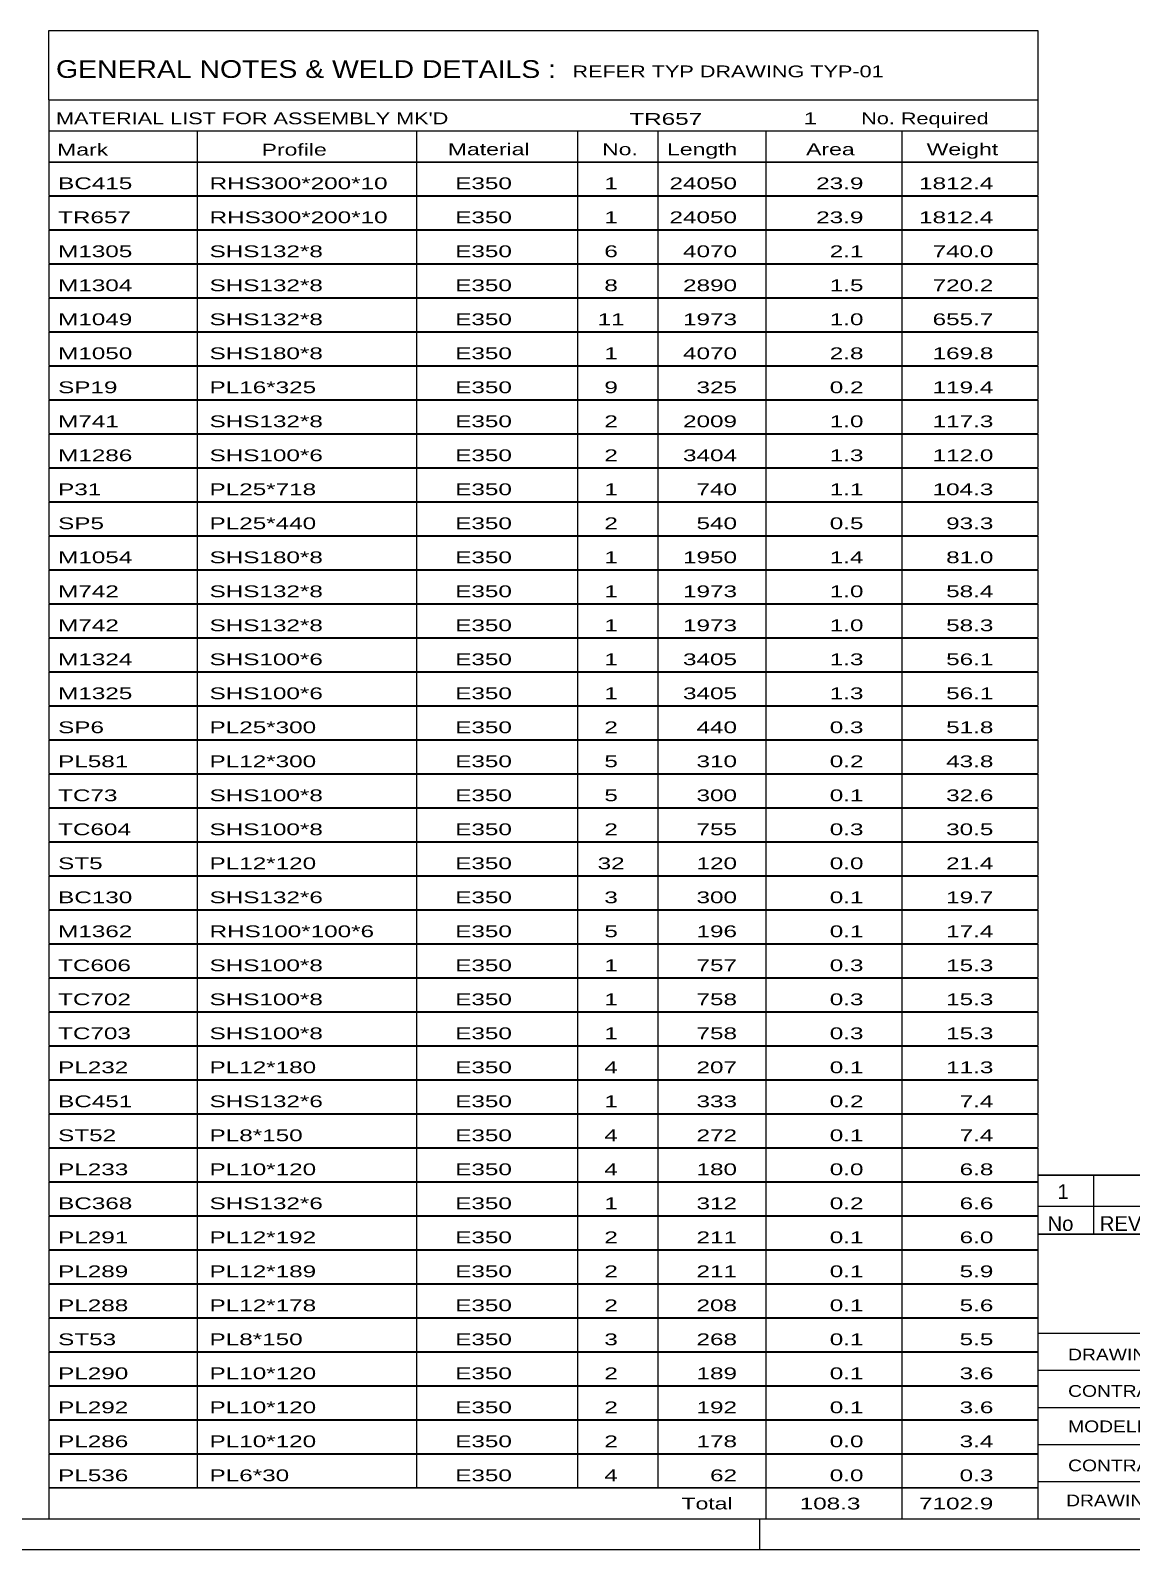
# Model space of a CAD drawing. Header units: millimetres. Extents: x -174 to 1015, y -641 to 200.
# Drawn here: x 687.4 to 865.5, y -640.9 to -395.1 of the extents above; entities that cross this region are included whole.
import ezdxf

# ---------------------------------------------------------------- set-up
doc = ezdxf.new("R2010")
doc.units = ezdxf.units.MM
doc.styles.add('Arial Narrow', font='ARIALN.TTF', dxfattribs={"height": 0.2})

# ---------------------------------------------------------------- blocks, each defined once
blk = doc.blocks.new('Unknown-814735029-1163')
at = {"color": 5, "linetype": 'Continuous'}
for p, q in [((-168.61, -635.88), (1010.39, -635.88)), ((805.39, -640.88), (805.39, -635.88)), ((-173.61, -640.88), (1015.39, -640.88))]:
    blk.add_line(p, q, dxfattribs=at)
blk = doc.blocks.new('Unknown-814735029-30875')
at = {"color": 7, "linetype": 'Continuous'}
for p, q in [((850.39, -589.83), (850.39, -635.88)), ((850.39, -589.83), (1010.39, -589.83)), ((1010.39, -589.88), (1010.39, -635.88)), ((850.39, -605.88), (1010.39, -605.88)), ((890.53, -605.88), (890.53, -635.88)), ((850.39, -611.88), (1010.39, -611.88)), ((992.39, -635.83), (992.39, -611.83)), ((850.39, -617.88), (1010.39, -617.88)), ((934.53, -617.88), (934.53, -635.88)), ((850.39, -623.88), (1010.39, -623.88)), ((850.39, -629.88), (992.39, -629.88)), ((850.39, -635.88), (1010.39, -635.88))]:
    blk.add_line(p, q, dxfattribs=at)
at = {"color": 7, "style": 'Arial Narrow'}
for s, height, width, p in [('DRAWING TITLE', 1.9089, 1.425378, (855.27, -610.28)), ('TRUSS', 1.909, 1.425378, (892.2, -610.3)), ('CONTRACT', 1.909, 1.425378, (855.27, -616.17)), ('TERMINAL BUILDING', 1.9089, 1.425378, (892.45, -615.81)), ('MODELLED BY', 1.9089, 1.425378, (855.27, -621.9)), ('GSK', 1.909, 1.425378, (892.28, -621.84)), ('ISSUED', 1.909, 1.425378, (935.33, -622.24)), ('03.05.2026', 1.909, 1.425378, (952.08, -622.36)), ('CONTRACT NO', 1.9089, 1.425378, (855.27, -628.22)), ('AN-C-1376', 1.909, 1.425378, (892.62, -628.1)), ('SCALE', 1.909, 1.425378, (935.33, -628.23)), ('A1', 6.204, 1.25, (996.63, -633.68)), ('DRAWING No', 1.909, 1.425378, (854.95, -633.88)), ('[TR.657]', 1.909, 1.425378, (892.85, -633.89)), ('REVISION No.', 1.9089, 1.425378, (935.33, -635.11)), ('1', 3.34, 1.5, (972.3, -635.2))]:
    blk.add_text(s, height=height, dxfattribs=dict(at, width=width)).set_placement(p)
at = {"color": 7, "linetype": 'Continuous', "style": 'Arial Narrow'}
for s, height, width, p in [('PH #', 2.1, 1.42538, (997.79, -616.33)), ('108', 2.1, 1.42538, (998.58, -622.23)), ('NTS', 1.909, 1.425378, (952.39, -627.83))]:
    blk.add_text(s, height=height, dxfattribs=dict(at, width=width)).set_placement(p)
blk = doc.blocks.new('Unknown-814735029-30876')
at = {"color": 7, "linetype": 'Continuous'}
for p, q in [((850.39, -580.33), (1010.39, -580.33)), ((1010.39, -580.33), (850.39, -580.33)), ((850.39, -580.33), (850.39, -585.33)), ((859.39, -580.33), (859.39, -585.33)), ((883.39, -580.33), (883.39, -585.33)), ((980.39, -580.33), (980.39, -585.33)), ((1010.39, -580.33), (1010.39, -585.33)), ((850.39, -585.33), (1010.39, -585.33)), ((850.39, -585.33), (850.39, -589.83)), ((850.39, -585.33), (1010.39, -585.33)), ((859.39, -585.33), (859.39, -589.83)), ((883.39, -585.33), (883.39, -589.83)), ((980.39, -585.33), (980.39, -589.83)), ((1010.39, -585.33), (1010.39, -589.83)), ((1010.39, -589.83), (850.39, -589.83))]:
    blk.add_line(p, q, dxfattribs=at)
at = {"color": 7, "linetype": 'Continuous', "style": 'Arial Narrow'}
for s, height, width, p in [('1', 2.39, 1.196471, (853.55, -584.18)), ('0', 2.39, 1.196471, (868.4, -584.18)), ('ISSUED FOR CONSTRUCTION', 2.3861, 1.196471, (885.39, -584.18)), ('03.05.2026', 2.386, 1.196471, (986.39, -584.18)), ('No', 2.386, 1.2, (851.94, -589.33)), ('REV MARK', 2.386, 1.2, (860.39, -589.33)), ('REVISION DESCRIPTION', 2.3861, 1.2, (885.39, -589.33)), ('REV. DATE', 2.386, 1.2, (985.67, -589.33))]:
    blk.add_text(s, height=height, dxfattribs=dict(at, width=width)).set_placement(p)
blk = doc.blocks.new('Unknown-814735029-30877')
at = {"color": 7, "linetype": 'Continuous'}
for p, q in [((690.39, -395.13), (850.39, -395.13)), ((690.39, -406.38), (690.39, -395.13)), ((850.39, -395.13), (850.39, -406.38)), ((690.39, -406.38), (850.39, -406.38)), ((690.39, -406.38), (690.39, -411.38)), ((850.39, -406.38), (850.39, -411.38)), ((690.39, -411.38), (850.39, -411.38)), ((690.39, -411.38), (690.39, -416.38)), ((714.39, -411.38), (714.39, -416.38)), ((749.89, -411.38), (749.89, -416.38)), ((775.89, -411.38), (775.89, -416.38)), ((788.89, -411.38), (788.89, -416.38)), ((806.39, -411.38), (806.39, -416.38)), ((828.39, -411.38), (828.39, -416.38)), ((850.39, -411.38), (850.39, -416.38)), ((690.39, -416.38), (850.39, -416.38)), ((690.39, -416.43), (690.39, -421.83)), ((690.39, -416.43), (850.39, -416.43)), ((714.39, -416.38), (714.39, -421.88)), ((749.89, -416.38), (749.89, -421.88)), ((775.89, -416.38), (775.89, -421.88)), ((788.89, -416.38), (788.89, -421.88)), ((806.39, -416.38), (806.39, -421.88)), ((828.39, -416.38), (828.39, -421.88)), ((850.39, -416.43), (850.39, -421.83)), ((690.39, -421.83), (850.39, -421.83)), ((690.39, -421.93), (690.39, -427.33)), ((690.39, -421.93), (850.39, -421.93)), ((714.39, -421.88), (714.39, -427.38)), ((749.89, -421.88), (749.89, -427.38)), ((775.89, -421.88), (775.89, -427.38)), ((788.89, -421.88), (788.89, -427.38)), ((806.39, -421.88), (806.39, -427.38)), ((828.39, -421.88), (828.39, -427.38)), ((850.39, -421.93), (850.39, -427.33)), ((690.39, -427.33), (850.39, -427.33)), ((690.39, -427.43), (690.39, -432.83)), ((690.39, -427.43), (850.39, -427.43)), ((714.39, -427.38), (714.39, -432.88)), ((749.89, -427.38), (749.89, -432.88)), ((775.89, -427.38), (775.89, -432.88)), ((788.89, -427.38), (788.89, -432.88)), ((806.39, -427.38), (806.39, -432.88)), ((828.39, -427.38), (828.39, -432.88)), ((850.39, -427.43), (850.39, -432.83)), ((690.39, -432.83), (850.39, -432.83)), ((690.39, -432.93), (690.39, -438.33)), ((690.39, -432.93), (850.39, -432.93)), ((714.39, -432.88), (714.39, -438.38)), ((749.89, -432.88), (749.89, -438.38)), ((775.89, -432.88), (775.89, -438.38)), ((788.89, -432.88), (788.89, -438.38)), ((806.39, -432.88), (806.39, -438.38)), ((828.39, -432.88), (828.39, -438.38)), ((850.39, -432.93), (850.39, -438.33)), ((690.39, -438.33), (850.39, -438.33)), ((690.39, -438.43), (690.39, -443.83)), ((690.39, -438.43), (850.39, -438.43)), ((714.39, -438.38), (714.39, -443.88)), ((749.89, -438.38), (749.89, -443.88)), ((775.89, -438.38), (775.89, -443.88)), ((788.89, -438.38), (788.89, -443.88)), ((806.39, -438.38), (806.39, -443.88)), ((828.39, -438.38), (828.39, -443.88)), ((850.39, -438.43), (850.39, -443.83)), ((690.39, -443.83), (850.39, -443.83)), ((690.39, -443.93), (690.39, -449.33)), ((690.39, -443.93), (850.39, -443.93)), ((714.39, -443.88), (714.39, -449.38)), ((749.89, -443.88), (749.89, -449.38)), ((775.89, -443.88), (775.89, -449.38)), ((788.89, -443.88), (788.89, -449.38)), ((806.39, -443.88), (806.39, -449.38)), ((828.39, -443.88), (828.39, -449.38)), ((850.39, -443.93), (850.39, -449.33)), ((690.39, -449.33), (850.39, -449.33)), ((690.39, -449.43), (690.39, -454.83)), ((690.39, -449.43), (850.39, -449.43)), ((714.39, -449.38), (714.39, -454.88)), ((749.89, -449.38), (749.89, -454.88)), ((775.89, -449.38), (775.89, -454.88)), ((788.89, -449.38), (788.89, -454.88)), ((806.39, -449.38), (806.39, -454.88)), ((828.39, -449.38), (828.39, -454.88)), ((850.39, -449.43), (850.39, -454.83)), ((690.39, -454.83), (850.39, -454.83)), ((690.39, -454.93), (690.39, -460.33)), ((690.39, -454.93), (850.39, -454.93)), ((714.39, -454.88), (714.39, -460.38)), ((749.89, -454.88), (749.89, -460.38)), ((775.89, -454.88), (775.89, -460.38)), ((788.89, -454.88), (788.89, -460.38)), ((806.39, -454.88), (806.39, -460.38)), ((828.39, -454.88), (828.39, -460.38)), ((850.39, -454.93), (850.39, -460.33)), ((690.39, -460.33), (850.39, -460.33)), ((690.39, -460.43), (690.39, -465.83)), ((690.39, -460.43), (850.39, -460.43)), ((714.39, -460.38), (714.39, -465.88)), ((749.89, -460.38), (749.89, -465.88)), ((775.89, -460.38), (775.89, -465.88)), ((788.89, -460.38), (788.89, -465.88)), ((806.39, -460.38), (806.39, -465.88)), ((828.39, -460.38), (828.39, -465.88)), ((850.39, -460.43), (850.39, -465.83)), ((690.39, -465.83), (850.39, -465.83)), ((690.39, -465.93), (690.39, -471.33)), ((690.39, -465.93), (850.39, -465.93)), ((714.39, -465.88), (714.39, -471.38)), ((749.89, -465.88), (749.89, -471.38)), ((775.89, -465.88), (775.89, -471.38)), ((788.89, -465.88), (788.89, -471.38)), ((806.39, -465.88), (806.39, -471.38)), ((828.39, -465.88), (828.39, -471.38)), ((850.39, -465.93), (850.39, -471.33)), ((690.39, -471.33), (850.39, -471.33)), ((690.39, -471.43), (690.39, -476.83)), ((690.39, -471.43), (850.39, -471.43)), ((714.39, -471.38), (714.39, -476.88)), ((749.89, -471.38), (749.89, -476.88)), ((775.89, -471.38), (775.89, -476.88)), ((788.89, -471.38), (788.89, -476.88)), ((806.39, -471.38), (806.39, -476.88)), ((828.39, -471.38), (828.39, -476.88)), ((850.39, -471.43), (850.39, -476.83)), ((690.39, -476.83), (850.39, -476.83)), ((690.39, -476.93), (690.39, -482.33)), ((690.39, -476.93), (850.39, -476.93)), ((714.39, -476.88), (714.39, -482.38)), ((749.89, -476.88), (749.89, -482.38)), ((775.89, -476.88), (775.89, -482.38)), ((788.89, -476.88), (788.89, -482.38)), ((806.39, -476.88), (806.39, -482.38)), ((828.39, -476.88), (828.39, -482.38)), ((850.39, -476.93), (850.39, -482.33)), ((690.39, -482.33), (850.39, -482.33)), ((690.39, -482.43), (690.39, -487.83)), ((690.39, -482.43), (850.39, -482.43)), ((714.39, -482.38), (714.39, -487.88)), ((749.89, -482.38), (749.89, -487.88)), ((775.89, -482.38), (775.89, -487.88)), ((788.89, -482.38), (788.89, -487.88)), ((806.39, -482.38), (806.39, -487.88)), ((828.39, -482.38), (828.39, -487.88)), ((850.39, -482.43), (850.39, -487.83)), ((690.39, -487.83), (850.39, -487.83)), ((690.39, -487.93), (690.39, -493.33)), ((690.39, -487.93), (850.39, -487.93)), ((714.39, -487.88), (714.39, -493.38)), ((749.89, -487.88), (749.89, -493.38)), ((775.89, -487.88), (775.89, -493.38)), ((788.89, -487.88), (788.89, -493.38)), ((806.39, -487.88), (806.39, -493.38)), ((828.39, -487.88), (828.39, -493.38)), ((850.39, -487.93), (850.39, -493.33)), ((690.39, -493.33), (850.39, -493.33)), ((690.39, -493.43), (690.39, -498.83)), ((690.39, -493.43), (850.39, -493.43)), ((714.39, -493.38), (714.39, -498.88)), ((749.89, -493.38), (749.89, -498.88)), ((775.89, -493.38), (775.89, -498.88)), ((788.89, -493.38), (788.89, -498.88)), ((806.39, -493.38), (806.39, -498.88)), ((828.39, -493.38), (828.39, -498.88)), ((850.39, -493.43), (850.39, -498.83)), ((690.39, -498.83), (850.39, -498.83)), ((690.39, -498.93), (690.39, -504.33)), ((690.39, -498.93), (850.39, -498.93)), ((714.39, -498.88), (714.39, -504.38)), ((749.89, -498.88), (749.89, -504.38)), ((775.89, -498.88), (775.89, -504.38)), ((788.89, -498.88), (788.89, -504.38)), ((806.39, -498.88), (806.39, -504.38)), ((828.39, -498.88), (828.39, -504.38)), ((850.39, -498.93), (850.39, -504.33)), ((690.39, -504.33), (850.39, -504.33)), ((690.39, -504.43), (690.39, -509.83)), ((690.39, -504.43), (850.39, -504.43)), ((714.39, -504.38), (714.39, -509.88)), ((749.89, -504.38), (749.89, -509.88)), ((775.89, -504.38), (775.89, -509.88)), ((788.89, -504.38), (788.89, -509.88)), ((806.39, -504.38), (806.39, -509.88)), ((828.39, -504.38), (828.39, -509.88)), ((850.39, -504.43), (850.39, -509.83)), ((690.39, -509.83), (850.39, -509.83)), ((690.39, -509.93), (690.39, -515.33)), ((690.39, -509.93), (850.39, -509.93)), ((714.39, -509.88), (714.39, -515.38)), ((749.89, -509.88), (749.89, -515.38)), ((775.89, -509.88), (775.89, -515.38)), ((788.89, -509.88), (788.89, -515.38)), ((806.39, -509.88), (806.39, -515.38)), ((828.39, -509.88), (828.39, -515.38)), ((850.39, -509.93), (850.39, -515.33)), ((690.39, -515.33), (850.39, -515.33)), ((690.39, -515.43), (690.39, -520.83)), ((690.39, -515.43), (850.39, -515.43)), ((714.39, -515.38), (714.39, -520.88)), ((749.89, -515.38), (749.89, -520.88)), ((775.89, -515.38), (775.89, -520.88)), ((788.89, -515.38), (788.89, -520.88)), ((806.39, -515.38), (806.39, -520.88)), ((828.39, -515.38), (828.39, -520.88)), ((850.39, -515.43), (850.39, -520.83)), ((690.39, -520.83), (850.39, -520.83)), ((690.39, -520.93), (690.39, -526.33)), ((690.39, -520.93), (850.39, -520.93)), ((714.39, -520.88), (714.39, -526.38)), ((749.89, -520.88), (749.89, -526.38)), ((775.89, -520.88), (775.89, -526.38)), ((788.89, -520.88), (788.89, -526.38)), ((806.39, -520.88), (806.39, -526.38)), ((828.39, -520.88), (828.39, -526.38)), ((850.39, -520.93), (850.39, -526.33)), ((690.39, -526.33), (850.39, -526.33)), ((690.39, -526.43), (690.39, -531.83)), ((690.39, -526.43), (850.39, -526.43)), ((714.39, -526.38), (714.39, -531.88)), ((749.89, -526.38), (749.89, -531.88)), ((775.89, -526.38), (775.89, -531.88)), ((788.89, -526.38), (788.89, -531.88)), ((806.39, -526.38), (806.39, -531.88)), ((828.39, -526.38), (828.39, -531.88)), ((850.39, -526.43), (850.39, -531.83)), ((690.39, -531.83), (850.39, -531.83)), ((690.39, -531.93), (690.39, -537.33)), ((690.39, -531.93), (850.39, -531.93)), ((714.39, -531.88), (714.39, -537.38)), ((749.89, -531.88), (749.89, -537.38)), ((775.89, -531.88), (775.89, -537.38)), ((788.89, -531.88), (788.89, -537.38)), ((806.39, -531.88), (806.39, -537.38)), ((828.39, -531.88), (828.39, -537.38)), ((850.39, -531.93), (850.39, -537.33)), ((690.39, -537.33), (850.39, -537.33)), ((690.39, -537.43), (690.39, -542.83)), ((690.39, -537.43), (850.39, -537.43)), ((714.39, -537.38), (714.39, -542.88)), ((749.89, -537.38), (749.89, -542.88)), ((775.89, -537.38), (775.89, -542.88)), ((788.89, -537.38), (788.89, -542.88)), ((806.39, -537.38), (806.39, -542.88)), ((828.39, -537.38), (828.39, -542.88)), ((850.39, -537.43), (850.39, -542.83)), ((690.39, -542.83), (850.39, -542.83)), ((690.39, -542.93), (690.39, -548.33)), ((690.39, -542.93), (850.39, -542.93)), ((714.39, -542.88), (714.39, -548.38)), ((749.89, -542.88), (749.89, -548.38)), ((775.89, -542.88), (775.89, -548.38)), ((788.89, -542.88), (788.89, -548.38)), ((806.39, -542.88), (806.39, -548.38)), ((828.39, -542.88), (828.39, -548.38)), ((850.39, -542.93), (850.39, -548.33)), ((690.39, -548.33), (850.39, -548.33)), ((690.39, -548.43), (690.39, -553.83)), ((690.39, -548.43), (850.39, -548.43)), ((714.39, -548.38), (714.39, -553.88)), ((749.89, -548.38), (749.89, -553.88)), ((775.89, -548.38), (775.89, -553.88)), ((788.89, -548.38), (788.89, -553.88)), ((806.39, -548.38), (806.39, -553.88)), ((828.39, -548.38), (828.39, -553.88)), ((850.39, -548.43), (850.39, -553.83)), ((690.39, -553.83), (850.39, -553.83)), ((690.39, -553.93), (690.39, -559.33)), ((690.39, -553.93), (850.39, -553.93)), ((714.39, -553.88), (714.39, -559.38)), ((749.89, -553.88), (749.89, -559.38)), ((775.89, -553.88), (775.89, -559.38)), ((788.89, -553.88), (788.89, -559.38)), ((806.39, -553.88), (806.39, -559.38)), ((828.39, -553.88), (828.39, -559.38)), ((850.39, -553.93), (850.39, -559.33)), ((690.39, -559.33), (850.39, -559.33)), ((690.39, -559.43), (690.39, -564.83)), ((690.39, -559.43), (850.39, -559.43)), ((714.39, -559.38), (714.39, -564.88)), ((749.89, -559.38), (749.89, -564.88)), ((775.89, -559.38), (775.89, -564.88)), ((788.89, -559.38), (788.89, -564.88)), ((806.39, -559.38), (806.39, -564.88)), ((828.39, -559.38), (828.39, -564.88)), ((850.39, -559.43), (850.39, -564.83)), ((690.39, -564.83), (850.39, -564.83)), ((690.39, -564.93), (690.39, -570.33)), ((690.39, -564.93), (850.39, -564.93)), ((714.39, -564.88), (714.39, -570.38)), ((749.89, -564.88), (749.89, -570.38)), ((775.89, -564.88), (775.89, -570.38)), ((788.89, -564.88), (788.89, -570.38)), ((806.39, -564.88), (806.39, -570.38)), ((828.39, -564.88), (828.39, -570.38)), ((850.39, -564.93), (850.39, -570.33)), ((690.39, -570.33), (850.39, -570.33)), ((690.39, -570.43), (690.39, -575.83)), ((690.39, -570.43), (850.39, -570.43)), ((714.39, -570.38), (714.39, -575.88)), ((749.89, -570.38), (749.89, -575.88)), ((775.89, -570.38), (775.89, -575.88)), ((788.89, -570.38), (788.89, -575.88)), ((806.39, -570.38), (806.39, -575.88)), ((828.39, -570.38), (828.39, -575.88)), ((850.39, -570.43), (850.39, -575.83)), ((690.39, -575.83), (850.39, -575.83)), ((690.39, -575.93), (690.39, -581.33)), ((690.39, -575.93), (850.39, -575.93)), ((714.39, -575.88), (714.39, -581.38)), ((749.89, -575.88), (749.89, -581.38)), ((775.89, -575.88), (775.89, -581.38)), ((788.89, -575.88), (788.89, -581.38)), ((806.39, -575.88), (806.39, -581.38)), ((828.39, -575.88), (828.39, -581.38)), ((850.39, -575.93), (850.39, -581.33)), ((690.39, -581.33), (850.39, -581.33)), ((690.39, -581.43), (690.39, -586.83)), ((690.39, -581.43), (850.39, -581.43)), ((714.39, -581.38), (714.39, -586.88)), ((749.89, -581.38), (749.89, -586.88)), ((775.89, -581.38), (775.89, -586.88)), ((788.89, -581.38), (788.89, -586.88)), ((806.39, -581.38), (806.39, -586.88)), ((828.39, -581.38), (828.39, -586.88)), ((850.39, -581.43), (850.39, -586.83)), ((690.39, -586.83), (850.39, -586.83)), ((690.39, -586.93), (690.39, -592.33)), ((690.39, -586.93), (850.39, -586.93)), ((714.39, -586.88), (714.39, -592.38)), ((749.89, -586.88), (749.89, -592.38)), ((775.89, -586.88), (775.89, -592.38)), ((788.89, -586.88), (788.89, -592.38)), ((806.39, -586.88), (806.39, -592.38)), ((828.39, -586.88), (828.39, -592.38)), ((850.39, -586.93), (850.39, -592.33)), ((690.39, -592.33), (850.39, -592.33)), ((690.39, -592.43), (690.39, -597.83)), ((690.39, -592.43), (850.39, -592.43)), ((714.39, -592.38), (714.39, -597.88)), ((749.89, -592.38), (749.89, -597.88)), ((775.89, -592.38), (775.89, -597.88)), ((788.89, -592.38), (788.89, -597.88)), ((806.39, -592.38), (806.39, -597.88)), ((828.39, -592.38), (828.39, -597.88)), ((850.39, -592.43), (850.39, -597.83)), ((690.39, -597.83), (850.39, -597.83)), ((690.39, -597.93), (690.39, -603.33)), ((690.39, -597.93), (850.39, -597.93)), ((714.39, -597.88), (714.39, -603.38)), ((749.89, -597.88), (749.89, -603.38)), ((775.89, -597.88), (775.89, -603.38)), ((788.89, -597.88), (788.89, -603.38)), ((806.39, -597.88), (806.39, -603.38)), ((828.39, -597.88), (828.39, -603.38)), ((850.39, -597.93), (850.39, -603.33)), ((690.39, -603.33), (850.39, -603.33)), ((690.39, -603.43), (690.39, -608.83)), ((690.39, -603.43), (850.39, -603.43)), ((714.39, -603.38), (714.39, -608.88)), ((749.89, -603.38), (749.89, -608.88)), ((775.89, -603.38), (775.89, -608.88)), ((788.89, -603.38), (788.89, -608.88)), ((806.39, -603.38), (806.39, -608.88)), ((828.39, -603.38), (828.39, -608.88)), ((850.39, -603.43), (850.39, -608.83)), ((690.39, -608.83), (850.39, -608.83)), ((690.39, -608.93), (690.39, -614.33)), ((690.39, -608.93), (850.39, -608.93)), ((714.39, -608.88), (714.39, -614.38)), ((749.89, -608.88), (749.89, -614.38)), ((775.89, -608.88), (775.89, -614.38)), ((788.89, -608.88), (788.89, -614.38)), ((806.39, -608.88), (806.39, -614.38)), ((828.39, -608.88), (828.39, -614.38)), ((850.39, -608.93), (850.39, -614.33)), ((690.39, -614.33), (850.39, -614.33)), ((690.39, -614.43), (690.39, -619.83)), ((690.39, -614.43), (850.39, -614.43)), ((714.39, -614.38), (714.39, -619.88)), ((749.89, -614.38), (749.89, -619.88)), ((775.89, -614.38), (775.89, -619.88)), ((788.89, -614.38), (788.89, -619.88)), ((806.39, -614.38), (806.39, -619.88)), ((828.39, -614.38), (828.39, -619.88)), ((850.39, -614.43), (850.39, -619.83)), ((690.39, -619.83), (850.39, -619.83)), ((690.39, -619.93), (690.39, -625.33)), ((690.39, -619.93), (850.39, -619.93)), ((714.39, -619.88), (714.39, -625.38)), ((749.89, -619.88), (749.89, -625.38)), ((775.89, -619.88), (775.89, -625.38)), ((788.89, -619.88), (788.89, -625.38)), ((806.39, -619.88), (806.39, -625.38)), ((828.39, -619.88), (828.39, -625.38)), ((850.39, -619.93), (850.39, -625.33)), ((690.39, -625.33), (850.39, -625.33)), ((690.39, -625.43), (690.39, -630.83)), ((690.39, -625.43), (850.39, -625.43)), ((714.39, -625.38), (714.39, -630.88)), ((749.89, -625.38), (749.89, -630.88)), ((775.89, -625.38), (775.89, -630.88)), ((788.89, -625.38), (788.89, -630.88)), ((806.39, -625.38), (806.39, -630.88)), ((828.39, -625.38), (828.39, -630.88)), ((850.39, -625.43), (850.39, -630.83)), ((690.39, -630.83), (850.39, -630.83)), ((690.39, -630.88), (850.39, -630.88)), ((690.39, -630.88), (690.39, -635.88)), ((806.39, -630.88), (806.39, -635.88)), ((828.39, -630.88), (828.39, -635.88)), ((850.39, -630.88), (850.39, -635.88)), ((690.39, -635.88), (850.39, -635.88))]:
    blk.add_line(p, q, dxfattribs=at)
at = {"color": 7, "style": 'Arial Narrow'}
for s, height, width, p in [('GENERAL NOTES & WELD DETAILS :', 2.8633, 1.4, (691.55, -402.82)), ('REFER TYP DRAWING TYP-01', 1.9089, 1.6, (775.09, -402.72)), ("MATERIAL LIST FOR ASSEMBLY MK'D", 1.9089, 1.6, (691.55, -410.32)), ('TR657', 1.909, 1.794707, (784.29, -410.41)), ('1', 1.91, 1.794707, (812.47, -410.32)), ('No. Required', 1.9089, 1.6, (821.8, -410.32)), ('Mark', 1.909, 1.7, (691.73, -415.38)), ('Profile', 1.909, 1.7, (724.81, -415.38)), ('Material', 1.909, 1.7, (754.93, -415.32)), ('No.', 1.909, 1.7, (779.89, -415.32)), ('Length', 1.909, 1.7, (790.39, -415.32)), ('Area', 1.909, 1.7, (812.89, -415.32)), ('Weight', 1.909, 1.7, (832.39, -415.32))]:
    blk.add_text(s, height=height, dxfattribs=dict(at, width=width)).set_placement(p)
at = {"color": 7, "linetype": 'Continuous', "style": 'Arial Narrow'}
for s, height, width, p in [('BC415', 1.909, 1.794707, (691.89, -420.82)), ('RHS300*200*10', 1.9089, 1.794707, (716.39, -420.82)), ('E350', 1.909, 1.794707, (756.13, -420.82)), ('1', 1.91, 1.794707, (780.25, -420.82)), ('24050', 1.909, 1.794707, (790.79, -420.82)), ('23.9', 1.909, 1.794707, (814.52, -420.82)), ('1812.4', 1.909, 1.794707, (831.16, -420.82)), ('TR657', 1.909, 1.794707, (691.89, -426.32)), ('RHS300*200*10', 1.9089, 1.794707, (716.39, -426.32)), ('E350', 1.909, 1.794707, (756.13, -426.32)), ('1', 1.91, 1.794707, (780.25, -426.32)), ('24050', 1.909, 1.794707, (790.79, -426.32)), ('23.9', 1.909, 1.794707, (814.52, -426.32)), ('1812.4', 1.909, 1.794707, (831.16, -426.32)), ('M1305', 1.909, 1.794707, (691.89, -431.82)), ('SHS132*8', 1.909, 1.794707, (716.39, -431.82)), ('E350', 1.909, 1.794707, (756.13, -431.82)), ('6', 1.91, 1.794707, (780.25, -431.82)), ('4070', 1.909, 1.794707, (792.98, -431.82)), ('2.1', 1.909, 1.794707, (816.71, -431.82)), ('740.0', 1.909, 1.794707, (833.35, -431.82)), ('M1304', 1.909, 1.794707, (691.89, -437.32)), ('SHS132*8', 1.909, 1.794707, (716.39, -437.32)), ('E350', 1.909, 1.794707, (756.13, -437.32)), ('8', 1.91, 1.794707, (780.25, -437.32)), ('2890', 1.909, 1.794707, (792.98, -437.32)), ('1.5', 1.909, 1.794707, (816.71, -437.32)), ('720.2', 1.909, 1.794707, (833.35, -437.32)), ('M1049', 1.909, 1.794707, (691.89, -442.82)), ('SHS132*8', 1.909, 1.794707, (716.39, -442.82)), ('E350', 1.909, 1.794707, (756.13, -442.82)), ('11', 1.909, 1.794707, (779.16, -442.82)), ('1973', 1.909, 1.794707, (792.98, -442.82)), ('1.0', 1.909, 1.794707, (816.71, -442.82)), ('655.7', 1.909, 1.794707, (833.35, -442.82)), ('M1050', 1.909, 1.794707, (691.89, -448.32)), ('SHS180*8', 1.909, 1.794707, (716.39, -448.32)), ('E350', 1.909, 1.794707, (756.13, -448.32)), ('1', 1.91, 1.794707, (780.25, -448.32)), ('4070', 1.909, 1.794707, (792.98, -448.32)), ('2.8', 1.909, 1.794707, (816.71, -448.32)), ('169.8', 1.909, 1.794707, (833.35, -448.32)), ('SP19', 1.909, 1.794707, (691.89, -453.82)), ('PL16*325', 1.909, 1.794707, (716.39, -453.82)), ('E350', 1.909, 1.794707, (756.13, -453.82)), ('9', 1.91, 1.794707, (780.25, -453.82)), ('325', 1.909, 1.794707, (795.16, -453.82)), ('0.2', 1.909, 1.794707, (816.71, -453.82)), ('119.4', 1.909, 1.794707, (833.35, -453.82)), ('M741', 1.909, 1.794707, (691.89, -459.32)), ('SHS132*8', 1.909, 1.794707, (716.39, -459.32)), ('E350', 1.909, 1.794707, (756.13, -459.32)), ('2', 1.91, 1.794707, (780.25, -459.32)), ('2009', 1.909, 1.794707, (792.98, -459.32)), ('1.0', 1.909, 1.794707, (816.71, -459.32)), ('117.3', 1.909, 1.794707, (833.35, -459.32)), ('M1286', 1.909, 1.794707, (691.89, -464.82)), ('SHS100*6', 1.909, 1.794707, (716.39, -464.82)), ('E350', 1.909, 1.794707, (756.13, -464.82)), ('2', 1.91, 1.794707, (780.25, -464.82)), ('3404', 1.909, 1.794707, (792.98, -464.82)), ('1.3', 1.909, 1.794707, (816.71, -464.82)), ('112.0', 1.909, 1.794707, (833.35, -464.82)), ('P31', 1.909, 1.794707, (691.89, -470.32)), ('PL25*718', 1.909, 1.794707, (716.39, -470.32)), ('E350', 1.909, 1.794707, (756.13, -470.32)), ('1', 1.91, 1.794707, (780.25, -470.32)), ('740', 1.909, 1.794707, (795.16, -470.32)), ('1.1', 1.909, 1.794707, (816.71, -470.32)), ('104.3', 1.909, 1.794707, (833.35, -470.32)), ('SP5', 1.909, 1.794707, (691.89, -475.82)), ('PL25*440', 1.909, 1.794707, (716.39, -475.82)), ('E350', 1.909, 1.794707, (756.13, -475.82)), ('2', 1.91, 1.794707, (780.25, -475.82)), ('540', 1.909, 1.794707, (795.16, -475.82)), ('0.5', 1.909, 1.794707, (816.71, -475.82)), ('93.3', 1.909, 1.794707, (835.54, -475.82)), ('M1054', 1.909, 1.794707, (691.89, -481.32)), ('SHS180*8', 1.909, 1.794707, (716.39, -481.32)), ('E350', 1.909, 1.794707, (756.13, -481.32)), ('1', 1.91, 1.794707, (780.25, -481.32)), ('1950', 1.909, 1.794707, (792.98, -481.32)), ('1.4', 1.909, 1.794707, (816.71, -481.32)), ('81.0', 1.909, 1.794707, (835.54, -481.32)), ('M742', 1.909, 1.794707, (691.89, -486.82)), ('SHS132*8', 1.909, 1.794707, (716.39, -486.82)), ('E350', 1.909, 1.794707, (756.13, -486.82)), ('1', 1.91, 1.794707, (780.25, -486.82)), ('1973', 1.909, 1.794707, (792.98, -486.82)), ('1.0', 1.909, 1.794707, (816.71, -486.82)), ('58.4', 1.909, 1.794707, (835.54, -486.82)), ('M742', 1.909, 1.794707, (691.89, -492.32)), ('SHS132*8', 1.909, 1.794707, (716.39, -492.32)), ('E350', 1.909, 1.794707, (756.13, -492.32)), ('1', 1.91, 1.794707, (780.25, -492.32)), ('1973', 1.909, 1.794707, (792.98, -492.32)), ('1.0', 1.909, 1.794707, (816.71, -492.32)), ('58.3', 1.909, 1.794707, (835.54, -492.32)), ('M1324', 1.909, 1.794707, (691.89, -497.82)), ('SHS100*6', 1.909, 1.794707, (716.39, -497.82)), ('E350', 1.909, 1.794707, (756.13, -497.82)), ('1', 1.91, 1.794707, (780.25, -497.82)), ('3405', 1.909, 1.794707, (792.98, -497.82)), ('1.3', 1.909, 1.794707, (816.71, -497.82)), ('56.1', 1.909, 1.794707, (835.54, -497.82)), ('M1325', 1.909, 1.794707, (691.89, -503.32)), ('SHS100*6', 1.909, 1.794707, (716.39, -503.32)), ('E350', 1.909, 1.794707, (756.13, -503.32)), ('1', 1.91, 1.794707, (780.25, -503.32)), ('3405', 1.909, 1.794707, (792.98, -503.32)), ('1.3', 1.909, 1.794707, (816.71, -503.32)), ('56.1', 1.909, 1.794707, (835.54, -503.32)), ('SP6', 1.909, 1.794707, (691.89, -508.82)), ('PL25*300', 1.909, 1.794707, (716.39, -508.82)), ('E350', 1.909, 1.794707, (756.13, -508.82)), ('2', 1.91, 1.794707, (780.25, -508.82)), ('440', 1.909, 1.794707, (795.16, -508.82)), ('0.3', 1.909, 1.794707, (816.71, -508.82)), ('51.8', 1.909, 1.794707, (835.54, -508.82)), ('PL581', 1.909, 1.794707, (691.89, -514.32)), ('PL12*300', 1.909, 1.794707, (716.39, -514.32)), ('E350', 1.909, 1.794707, (756.13, -514.32)), ('5', 1.91, 1.794707, (780.25, -514.32)), ('310', 1.909, 1.794707, (795.16, -514.32)), ('0.2', 1.909, 1.794707, (816.71, -514.32)), ('43.8', 1.909, 1.794707, (835.54, -514.32)), ('TC73', 1.909, 1.794707, (691.89, -519.82)), ('SHS100*8', 1.909, 1.794707, (716.39, -519.82)), ('E350', 1.909, 1.794707, (756.13, -519.82)), ('5', 1.91, 1.794707, (780.25, -519.82)), ('300', 1.909, 1.794707, (795.16, -519.82)), ('0.1', 1.909, 1.794707, (816.71, -519.82)), ('32.6', 1.909, 1.794707, (835.54, -519.82)), ('TC604', 1.909, 1.794707, (691.89, -525.32)), ('SHS100*8', 1.909, 1.794707, (716.39, -525.32)), ('E350', 1.909, 1.794707, (756.13, -525.32)), ('2', 1.91, 1.794707, (780.25, -525.32)), ('755', 1.909, 1.794707, (795.16, -525.32)), ('0.3', 1.909, 1.794707, (816.71, -525.32)), ('30.5', 1.909, 1.794707, (835.54, -525.32)), ('ST5', 1.909, 1.794707, (691.89, -530.82)), ('PL12*120', 1.909, 1.794707, (716.39, -530.82)), ('E350', 1.909, 1.794707, (756.13, -530.82)), ('32', 1.909, 1.794707, (779.16, -530.82)), ('120', 1.909, 1.794707, (795.16, -530.82)), ('0.0', 1.909, 1.794707, (816.71, -530.82)), ('21.4', 1.909, 1.794707, (835.54, -530.82)), ('BC130', 1.909, 1.794707, (691.89, -536.32)), ('SHS132*6', 1.909, 1.794707, (716.39, -536.32)), ('E350', 1.909, 1.794707, (756.13, -536.32)), ('3', 1.91, 1.794707, (780.25, -536.32)), ('300', 1.909, 1.794707, (795.16, -536.32)), ('0.1', 1.909, 1.794707, (816.71, -536.32)), ('19.7', 1.909, 1.794707, (835.54, -536.32)), ('M1362', 1.909, 1.794707, (691.89, -541.82)), ('RHS100*100*6', 1.9089, 1.794707, (716.39, -541.82)), ('E350', 1.909, 1.794707, (756.13, -541.82)), ('5', 1.91, 1.794707, (780.25, -541.82)), ('196', 1.909, 1.794707, (795.16, -541.82)), ('0.1', 1.909, 1.794707, (816.71, -541.82)), ('17.4', 1.909, 1.794707, (835.54, -541.82)), ('TC606', 1.909, 1.794707, (691.89, -547.32)), ('SHS100*8', 1.909, 1.794707, (716.39, -547.32)), ('E350', 1.909, 1.794707, (756.13, -547.32)), ('1', 1.91, 1.794707, (780.25, -547.32)), ('757', 1.909, 1.794707, (795.16, -547.32)), ('0.3', 1.909, 1.794707, (816.71, -547.32)), ('15.3', 1.909, 1.794707, (835.54, -547.32)), ('TC702', 1.909, 1.794707, (691.89, -552.82)), ('SHS100*8', 1.909, 1.794707, (716.39, -552.82)), ('E350', 1.909, 1.794707, (756.13, -552.82)), ('1', 1.91, 1.794707, (780.25, -552.82)), ('758', 1.909, 1.794707, (795.16, -552.82)), ('0.3', 1.909, 1.794707, (816.71, -552.82)), ('15.3', 1.909, 1.794707, (835.54, -552.82)), ('TC703', 1.909, 1.794707, (691.89, -558.32)), ('SHS100*8', 1.909, 1.794707, (716.39, -558.32)), ('E350', 1.909, 1.794707, (756.13, -558.32)), ('1', 1.91, 1.794707, (780.25, -558.32)), ('758', 1.909, 1.794707, (795.16, -558.32)), ('0.3', 1.909, 1.794707, (816.71, -558.32)), ('15.3', 1.909, 1.794707, (835.54, -558.32)), ('PL232', 1.909, 1.794707, (691.89, -563.82)), ('PL12*180', 1.909, 1.794707, (716.39, -563.82)), ('E350', 1.909, 1.794707, (756.13, -563.82)), ('4', 1.91, 1.794707, (780.25, -563.82)), ('207', 1.909, 1.794707, (795.16, -563.82)), ('0.1', 1.909, 1.794707, (816.71, -563.82)), ('11.3', 1.909, 1.794707, (835.54, -563.82)), ('BC451', 1.909, 1.794707, (691.89, -569.32)), ('SHS132*6', 1.909, 1.794707, (716.39, -569.32)), ('E350', 1.909, 1.794707, (756.13, -569.32)), ('1', 1.91, 1.794707, (780.25, -569.32)), ('333', 1.909, 1.794707, (795.16, -569.32)), ('0.2', 1.909, 1.794707, (816.71, -569.32)), ('7.4', 1.909, 1.794707, (837.72, -569.32)), ('ST52', 1.909, 1.794707, (691.89, -574.82)), ('PL8*150', 1.909, 1.794707, (716.39, -574.82)), ('E350', 1.909, 1.794707, (756.13, -574.82)), ('4', 1.91, 1.794707, (780.25, -574.82)), ('272', 1.909, 1.794707, (795.16, -574.82)), ('0.1', 1.909, 1.794707, (816.71, -574.82)), ('7.4', 1.909, 1.794707, (837.72, -574.82)), ('PL233', 1.909, 1.794707, (691.89, -580.32)), ('PL10*120', 1.909, 1.794707, (716.39, -580.32)), ('E350', 1.909, 1.794707, (756.13, -580.32)), ('4', 1.91, 1.794707, (780.25, -580.32)), ('180', 1.909, 1.794707, (795.16, -580.32)), ('0.0', 1.909, 1.794707, (816.71, -580.32)), ('6.8', 1.909, 1.794707, (837.72, -580.32)), ('BC368', 1.909, 1.794707, (691.89, -585.82)), ('SHS132*6', 1.909, 1.794707, (716.39, -585.82)), ('E350', 1.909, 1.794707, (756.13, -585.82)), ('1', 1.91, 1.794707, (780.25, -585.82)), ('312', 1.909, 1.794707, (795.16, -585.82)), ('0.2', 1.909, 1.794707, (816.71, -585.82)), ('6.6', 1.909, 1.794707, (837.72, -585.82)), ('PL291', 1.909, 1.794707, (691.89, -591.32)), ('PL12*192', 1.909, 1.794707, (716.39, -591.32)), ('E350', 1.909, 1.794707, (756.13, -591.32)), ('2', 1.91, 1.794707, (780.25, -591.32)), ('211', 1.909, 1.794707, (795.16, -591.32)), ('0.1', 1.909, 1.794707, (816.71, -591.32)), ('6.0', 1.909, 1.794707, (837.72, -591.32)), ('PL289', 1.909, 1.794707, (691.89, -596.82)), ('PL12*189', 1.909, 1.794707, (716.39, -596.82)), ('E350', 1.909, 1.794707, (756.13, -596.82)), ('2', 1.91, 1.794707, (780.25, -596.82)), ('211', 1.909, 1.794707, (795.16, -596.82)), ('0.1', 1.909, 1.794707, (816.71, -596.82)), ('5.9', 1.909, 1.794707, (837.72, -596.82)), ('PL288', 1.909, 1.794707, (691.89, -602.32)), ('PL12*178', 1.909, 1.794707, (716.39, -602.32)), ('E350', 1.909, 1.794707, (756.13, -602.32)), ('2', 1.91, 1.794707, (780.25, -602.32)), ('208', 1.909, 1.794707, (795.16, -602.32)), ('0.1', 1.909, 1.794707, (816.71, -602.32)), ('5.6', 1.909, 1.794707, (837.72, -602.32)), ('ST53', 1.909, 1.794707, (691.89, -607.82)), ('PL8*150', 1.909, 1.794707, (716.39, -607.82)), ('E350', 1.909, 1.794707, (756.13, -607.82)), ('3', 1.91, 1.794707, (780.25, -607.82)), ('268', 1.909, 1.794707, (795.16, -607.82)), ('0.1', 1.909, 1.794707, (816.71, -607.82)), ('5.5', 1.909, 1.794707, (837.72, -607.82)), ('PL290', 1.909, 1.794707, (691.89, -613.32)), ('PL10*120', 1.909, 1.794707, (716.39, -613.32)), ('E350', 1.909, 1.794707, (756.13, -613.32)), ('2', 1.91, 1.794707, (780.25, -613.32)), ('189', 1.909, 1.794707, (795.16, -613.32)), ('0.1', 1.909, 1.794707, (816.71, -613.32)), ('3.6', 1.909, 1.794707, (837.72, -613.32)), ('PL292', 1.909, 1.794707, (691.89, -618.82)), ('PL10*120', 1.909, 1.794707, (716.39, -618.82)), ('E350', 1.909, 1.794707, (756.13, -618.82)), ('2', 1.91, 1.794707, (780.25, -618.82)), ('192', 1.909, 1.794707, (795.16, -618.82)), ('0.1', 1.909, 1.794707, (816.71, -618.82)), ('3.6', 1.909, 1.794707, (837.72, -618.82)), ('PL286', 1.909, 1.794707, (691.89, -624.32)), ('PL10*120', 1.909, 1.794707, (716.39, -624.32)), ('E350', 1.909, 1.794707, (756.13, -624.32)), ('2', 1.91, 1.794707, (780.25, -624.32)), ('178', 1.909, 1.794707, (795.16, -624.32)), ('0.0', 1.909, 1.794707, (816.71, -624.32)), ('3.4', 1.909, 1.794707, (837.72, -624.32)), ('PL536', 1.909, 1.794707, (691.89, -629.82)), ('PL6*30', 1.909, 1.794707, (716.39, -629.82)), ('E350', 1.909, 1.794707, (756.13, -629.82)), ('4', 1.91, 1.794707, (780.25, -629.82)), ('62', 1.909, 1.794707, (797.35, -629.82)), ('0.0', 1.909, 1.794707, (816.71, -629.82)), ('0.3', 1.909, 1.794707, (837.72, -629.82)), ('Total', 1.909, 1.7, (792.73, -634.38)), ('108.3', 1.909, 1.794707, (811.85, -634.38)), ('7102.9', 1.909, 1.794707, (831.16, -634.38))]:
    blk.add_text(s, height=height, dxfattribs=dict(at, width=width)).set_placement(p)

msp = doc.modelspace()

# ---------------------------------------------------------------- block references
for name in ['Unknown-814735029-1163', 'Unknown-814735029-30877', 'Unknown-814735029-30876', 'Unknown-814735029-30875']:
    msp.add_blockref(name, (0, 0))

doc.saveas('drawing.dxf')
